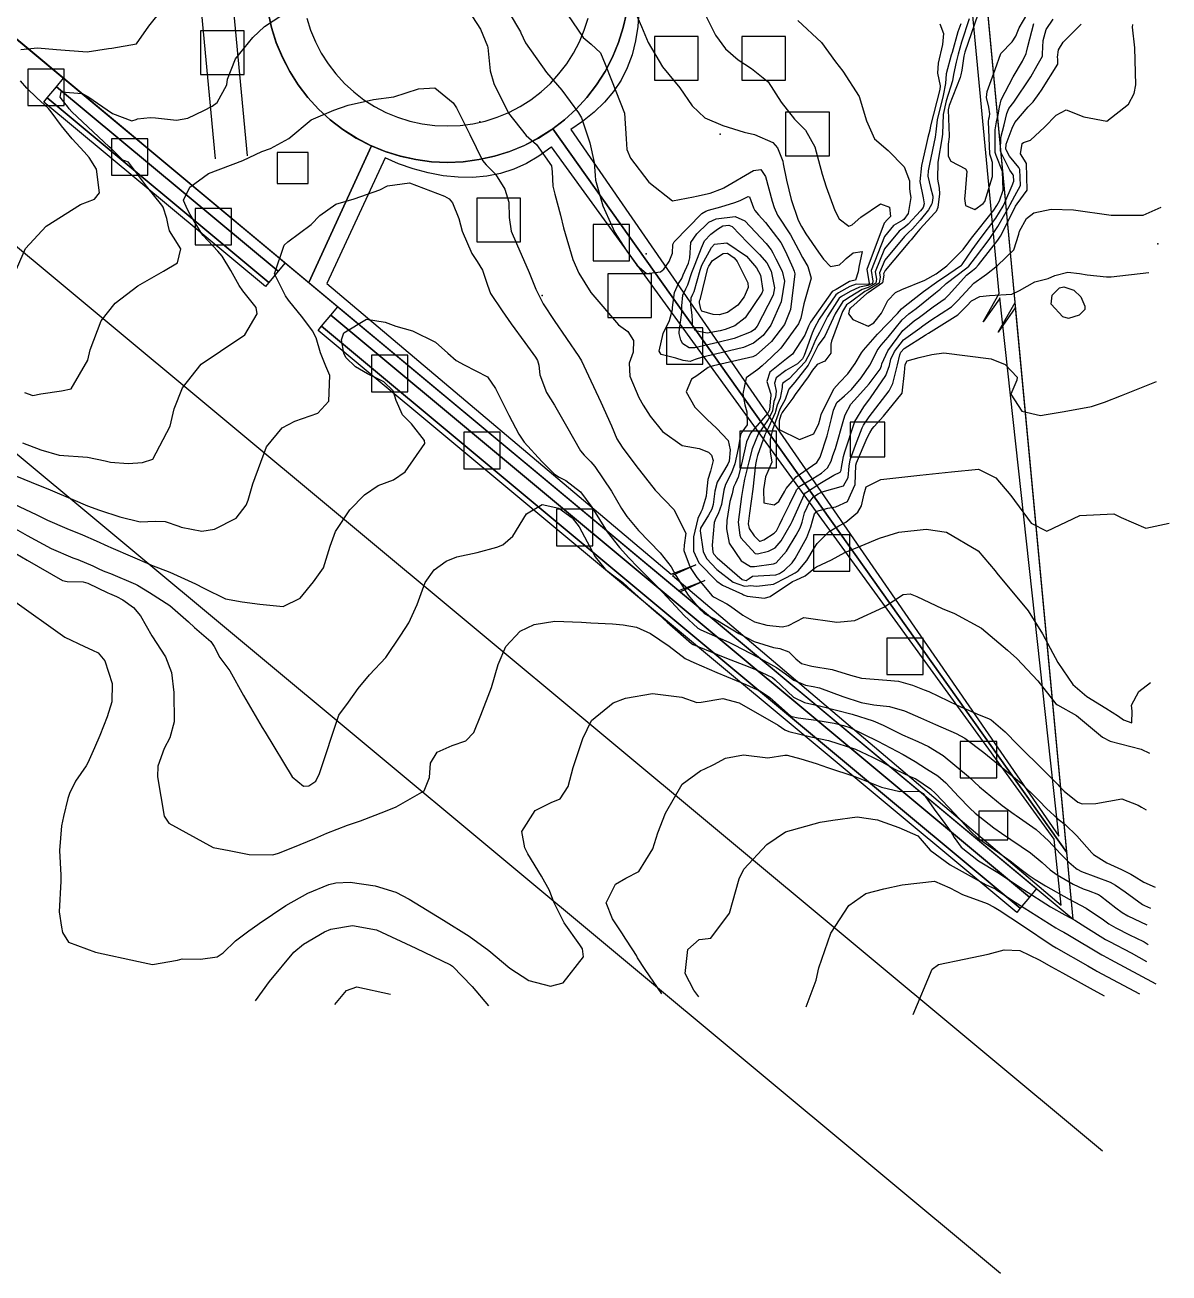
# Model space of a CAD drawing. Header units: feet. Extents: x 1318179 to 1318934, y 422471 to 423299.
# Drawn here: x 1318618.4 to 1318932.5, y 422470.9 to 422813.9 of the extents above; entities that cross this region are included whole.
import ezdxf

# ---------------------------------------------------------------- set-up
doc = ezdxf.new("R2010")
doc.units = ezdxf.units.FT
for name, color, linetype in [('C-DRNG-AREA', 150, 'CONTINUOUS'), ('C-MISC', 7, 'CONTINUOUS'), ('C-PROP', 6, 'CONTINUOUS'), ('C-PVMT', 8, 'CONTINUOUS'), ('C-SWM', 92, 'CONTINUOUS'), ('C-TOPO-MAJR', 32, 'CONTINUOUS'), ('C-TOPO-SPOT', 7, 'CONTINUOUS'), ('C-UTIL', 4, 'CONTINUOUS'), ('L-PLNT-TREE', 90, 'CONTINUOUS'), ('V-PROP-LINE', 7, 'CONTINUOUS')]:
    doc.layers.add(name, color=color, linetype=linetype)

msp = doc.modelspace()

# ---------------------------------------------------------------- linework, layer by layer
at = {"layer": 'C-DRNG-AREA'}
for points in [[(1318763.31, 422785.33), (1318904.46, 422586.48), (1318890.38, 422736.34), (1318890.26, 422736.1), (1318885.58, 422729.41), (1318890.26, 422737.58), (1318880.66, 422839.84), (1318784.15, 422830.77), (1318784.19, 422830.46), (1318784.39, 422826.1), (1318784.19, 422821.74), (1318783.63, 422817.42), (1318782.68, 422813.16), (1318781.37, 422809.01), (1318779.7, 422804.98), (1318777.69, 422801.11), (1318775.35, 422797.43), (1318772.69, 422793.97), (1318769.75, 422790.76), (1318766.53, 422787.81), (1318763.31, 422785.33)], [(1318696.33, 422743.1), (1318797.89, 422658.46), (1318805.09, 422661.22), (1318798.36, 422658.08), (1318906.18, 422568.21), (1318904.46, 422586.48), (1318763.32, 422785.34), (1318763.07, 422785.14), (1318759.39, 422782.8), (1318755.52, 422780.78), (1318751.49, 422779.12), (1318747.34, 422777.81), (1318743.08, 422776.86), (1318738.76, 422776.29), (1318734.4, 422776.1), (1318730.05, 422776.29), (1318725.72, 422776.86), (1318721.47, 422777.81), (1318717.31, 422779.12), (1318713.58, 422780.66), (1318696.33, 422743.1)]]:
    msp.add_lwpolyline(points, close=True, dxfattribs=at)
msp.add_lwpolyline([(1318604.41, 422819.71), (1318696.32, 422743.11), (1318713.54, 422780.66), (1318713.24, 422780.78), (1318709.38, 422782.8), (1318705.7, 422785.14), (1318702.24, 422787.79), (1318699.03, 422790.74), (1318696.08, 422793.95), (1318693.43, 422797.41), (1318691.08, 422801.09), (1318689.07, 422804.96), (1318687.4, 422808.99), (1318686.09, 422813.14), (1318685.15, 422817.4)], dxfattribs=at)
at = {"layer": 'C-MISC'}
for points in [[(1318221.83, 423081.62), (1318914.27, 422504.54)], [(1318193.83, 423048.02), (1318886.27, 422470.94)]]:
    msp.add_lwpolyline(points, dxfattribs=at)
for points in [[(1318627.09, 422796.9), (1318687.92, 422746.2), (1318685.36, 422743.13), (1318624.53, 422793.83), (1318627.09, 422796.9)], [(1318702.39, 422734.15), (1318894.26, 422574.24), (1318891.69, 422571.17), (1318699.83, 422731.07), (1318702.39, 422734.15)]]:
    msp.add_lwpolyline(points, close=True, dxfattribs=at)
at = {"layer": 'C-PROP'}
for points in [[(1318768.31, 422785.17), (1318902.28, 422590.99), (1318886.06, 422738.87), (1318885.96, 422738.64), (1318881.51, 422732.31), (1318885.92, 422740.06), (1318876.72, 422836.75), (1318786.51, 422826.36), (1318786.56, 422826.05), (1318786.92, 422821.79), (1318786.95, 422817.57), (1318786.66, 422813.45), (1318786.04, 422809.46), (1318785.08, 422805.66), (1318783.77, 422802.07), (1318782.08, 422798.71), (1318779.99, 422795.58), (1318777.51, 422792.64), (1318774.67, 422789.9), (1318771.51, 422787.35), (1318768.31, 422785.17)], [(1318701.32, 422742.82), (1318795.79, 422663), (1318802.61, 422665.56), (1318796.24, 422662.61), (1318902.94, 422572.02), (1318901.04, 422590.12), (1318763.01, 422780.35), (1318762.78, 422780.15), (1318759.51, 422777.8), (1318756.11, 422775.82), (1318752.6, 422774.24), (1318748.95, 422773.07), (1318745.19, 422772.33), (1318741.3, 422771.99), (1318737.3, 422772.03), (1318733.23, 422772.44), (1318729.13, 422773.2), (1318725.03, 422774.3), (1318720.99, 422775.73), (1318717.33, 422777.36), (1318701.32, 422742.82)]]:
    msp.add_lwpolyline(points, close=True, dxfattribs=at)
msp.add_lwpolyline([(1318685.14, 422817.41), (1318686.08, 422813.16), (1318687.4, 422809), (1318689.07, 422804.97), (1318691.08, 422801.1), (1318693.42, 422797.42), (1318696.08, 422793.96), (1318699.03, 422790.74), (1318702.24, 422787.79), (1318705.7, 422785.14), (1318709.38, 422782.79), (1318713.25, 422780.78), (1318717.28, 422779.11), (1318721.44, 422777.8), (1318725.7, 422776.86), (1318730.02, 422776.29), (1318734.38, 422776.1), (1318738.74, 422776.29), (1318743.06, 422776.86), (1318747.32, 422777.8), (1318751.48, 422779.11), (1318755.51, 422780.78), (1318759.38, 422782.79), (1318763.06, 422785.14), (1318766.52, 422787.79), (1318769.74, 422790.74), (1318772.68, 422793.96), (1318775.34, 422797.42), (1318777.68, 422801.1), (1318779.7, 422804.97), (1318781.37, 422809), (1318782.68, 422813.16), (1318783.62, 422817.41)], dxfattribs=at)
at = {"layer": 'C-PVMT'}
msp.add_lwpolyline([(1318695.75, 422815.74), (1318696.79, 422812.42), (1318698.13, 422809.19), (1318699.74, 422806.1), (1318701.62, 422803.15), (1318703.74, 422800.39), (1318706.1, 422797.81), (1318708.67, 422795.46), (1318711.44, 422793.33), (1318714.38, 422791.46), (1318717.48, 422789.84), (1318720.7, 422788.51), (1318724.03, 422787.46), (1318727.44, 422786.7), (1318730.9, 422786.25), (1318734.38, 422786.1), (1318737.87, 422786.25), (1318741.33, 422786.7), (1318744.73, 422787.46), (1318748.06, 422788.51), (1318751.29, 422789.84), (1318754.38, 422791.46), (1318757.32, 422793.33), (1318760.09, 422795.46), (1318762.67, 422797.81), (1318765.02, 422800.39), (1318767.15, 422803.15), (1318769.02, 422806.1), (1318770.63, 422809.19), (1318771.97, 422812.42), (1318773.02, 422815.74)], dxfattribs=at)
for points in [[(1318629.01, 422799.2), (1318689.84, 422748.51), (1318687.92, 422746.2), (1318627.09, 422796.9), (1318629.01, 422799.2)], [(1318624.53, 422793.83), (1318685.36, 422743.13), (1318684.4, 422741.98), (1318623.57, 422792.68), (1318624.53, 422793.83)], [(1318704.31, 422736.45), (1318896.18, 422576.55), (1318894.26, 422574.24), (1318702.39, 422734.15), (1318704.31, 422736.45)], [(1318699.83, 422731.07), (1318891.69, 422571.17), (1318890.73, 422570.02), (1318698.87, 422729.92), (1318699.83, 422731.07)]]:
    msp.add_lwpolyline(points, close=True, dxfattribs=at)
at = {"layer": 'C-SWM'}
for points in [[(1318687.65, 422770.3), (1318696.19, 422770.3), (1318696.19, 422778.85), (1318687.65, 422778.85), (1318687.65, 422770.3)], [(1318844.98, 422695.23), (1318854.46, 422695.23), (1318854.46, 422704.72), (1318844.98, 422704.72), (1318844.98, 422695.23)], [(1318880.35, 422589.94), (1318888.29, 422589.94), (1318888.29, 422597.88), (1318880.35, 422597.88), (1318880.35, 422589.94)]]:
    msp.add_lwpolyline(points, close=True, dxfattribs=at)
at = {"layer": 'C-TOPO-MAJR'}
for points in [[(1318617.29, 422807.1), (1318621.88, 422807.54), (1318627.02, 422807.08), (1318635.51, 422806.5), (1318641.36, 422807.39), (1318642.26, 422807.49), (1318649.05, 422808.67), (1318652.45, 422813.55), (1318656.15, 422818.22)], [(1318740.11, 422817.89), (1318743.44, 422812.68), (1318745.42, 422808.06), (1318745.49, 422807.67), (1318746.13, 422801.24), (1318747.1, 422797.78), (1318751.13, 422789.62), (1318756, 422783.51), (1318758.83, 422780.97), (1318762.93, 422775.15), (1318763.16, 422773.51), (1318763.35, 422769.54), (1318763.9, 422767.36), (1318765.46, 422761.58), (1318766.23, 422758.12), (1318768.82, 422749.44), (1318770.48, 422745.69), (1318773.8, 422740.36), (1318781.33, 422731.44), (1318783.92, 422729.65), (1318785.49, 422727.12), (1318785.4, 422723.93), (1318784.32, 422720.94), (1318784.44, 422717.39), (1318786.98, 422711.51), (1318788.14, 422709.4), (1318790.03, 422706.36), (1318793.48, 422702.19), (1318798.86, 422698.33), (1318803.5, 422697.49), (1318806.04, 422696.52), (1318806.9, 422695.61), (1318807.38, 422694.19), (1318806.64, 422691.29), (1318805.86, 422689), (1318805.51, 422685.5), (1318805.4, 422684.36), (1318804.31, 422680.69), (1318803.98, 422680), (1318803.16, 422678.27), (1318801.92, 422673.2), (1318802, 422669.32), (1318803.46, 422666.11), (1318808.33, 422661.06), (1318809.95, 422659.96), (1318815.4, 422657.42), (1318815.67, 422657.3), (1318816.67, 422656.93), (1318821.46, 422656.34), (1318823.04, 422656.84), (1318829.19, 422660.92), (1318830.02, 422661.33), (1318832.61, 422662.5), (1318835.18, 422664.59), (1318835.75, 422665.01), (1318839.88, 422666.94), (1318843.47, 422668.88), (1318848, 422670.74), (1318853.02, 422672.83), (1318858.36, 422674.5), (1318865.81, 422675.28), (1318871.43, 422674.51), (1318880.17, 422669.39), (1318884.78, 422663.87), (1318885.28, 422663.21), (1318893.84, 422652.86), (1318897.77, 422646.59), (1318901.97, 422638.69), (1318906.09, 422632.66), (1318909.98, 422629.32), (1318915.21, 422626.18), (1318918.62, 422623.91), (1318920.02, 422622.93), (1318922.32, 422622.07), (1318922.41, 422625.36), (1318922.22, 422626.93), (1318924.21, 422630.71), (1318927.48, 422633.18)], [(1318784.33, 422821.26), (1318787.71, 422813.4), (1318789.55, 422809), (1318793.45, 422802.36), (1318798.17, 422796.57), (1318801.57, 422791.61), (1318805.11, 422788.37), (1318810.02, 422786.23), (1318815.84, 422784.44), (1318818.71, 422783.76), (1318823.73, 422781.57), (1318825.07, 422780.14), (1318826.45, 422776.46), (1318826.6, 422775.68), (1318827.48, 422771.25), (1318828.81, 422765.94), (1318830.73, 422760.22), (1318831.62, 422758.48), (1318832.85, 422756.44), (1318836.31, 422751.46), (1318837.65, 422749.53), (1318839.61, 422747.52), (1318842.05, 422747.96), (1318843.25, 422749.06), (1318843.92, 422749.68), (1318845.76, 422751.23), (1318848.26, 422751.6), (1318847.34, 422747.32), (1318847.19, 422746.06), (1318846.43, 422743.71), (1318845.54, 422743.57), (1318844.84, 422743.38), (1318841.12, 422741.15), (1318840.02, 422740.65), (1318834.12, 422732.21), (1318833.7, 422731.46), (1318833.54, 422731.08), (1318832.56, 422728.64), (1318829.1, 422723.4), (1318827.46, 422722.12), (1318822.88, 422718.43), (1318822.1, 422715.9), (1318823.2, 422712.38), (1318823.19, 422711.88), (1318823.09, 422711.45), (1318822.79, 422708.01), (1318822.77, 422707.91), (1318822.36, 422707.2), (1318817.63, 422701.69), (1318816.48, 422699.29), (1318815.18, 422693.16), (1318814.19, 422689.59), (1318813.54, 422687.98), (1318812.99, 422686.88), (1318812.87, 422686.39), (1318812.58, 422685.01), (1318811.97, 422682.88), (1318811.07, 422677.67), (1318811.02, 422675.45), (1318811.79, 422671.5), (1318815.08, 422666.62), (1318817.65, 422665.02), (1318818.74, 422665.06), (1318823.95, 422665.79), (1318824.66, 422666.08), (1318827.46, 422669.28), (1318830.18, 422673.68), (1318831.25, 422675.71), (1318831.62, 422676.68), (1318831.76, 422677.24), (1318832.48, 422679.83), (1318833.88, 422682.97), (1318834.93, 422684.17), (1318836.17, 422685.01), (1318837.3, 422685.54), (1318843.16, 422687.23), (1318844.46, 422689.54), (1318844.67, 422692.6), (1318844.96, 422694.37), (1318846.48, 422698.44), (1318848.31, 422703.19), (1318848.64, 422703.87), (1318850.18, 422706.17), (1318855.66, 422713.33), (1318856.68, 422715.31), (1318857.96, 422720.45), (1318858.61, 422723.22), (1318858.92, 422723.96), (1318859.81, 422724.98), (1318865.6, 422728.6), (1318865.86, 422728.78), (1318866.5, 422729.21), (1318874.54, 422734.2), (1318876.97, 422736.69), (1318878.29, 422738.09), (1318880.58, 422739.26), (1318883.21, 422739.53), (1318889.39, 422739.86), (1318891.47, 422740.9), (1318895.71, 422743.32), (1318899.32, 422744.2), (1318901.21, 422745), (1318904.79, 422745.91), (1318907.94, 422745.57), (1318910.06, 422745.22), (1318915.34, 422744.67), (1318916.64, 422744.64), (1318926.99, 422745.88)], [(1318803.02, 422821), (1318807.96, 422811.04), (1318810.75, 422807.32), (1318814.26, 422804.29), (1318817.87, 422801.91), (1318822.43, 422798.26), (1318826.03, 422792.63), (1318829.71, 422787.96), (1318832.75, 422784.94), (1318835.28, 422780.41), (1318837.29, 422772.89), (1318838.35, 422769.4), (1318840.75, 422762.87), (1318841.96, 422760.55), (1318844.6, 422758.55), (1318845.49, 422758.92), (1318847.9, 422761.04), (1318853.35, 422764.72), (1318855.77, 422763.8), (1318856.03, 422761.24), (1318855.19, 422760.43), (1318854.3, 422759.38), (1318849.57, 422746.7), (1318850.23, 422742.88), (1318850.19, 422742.7), (1318849.86, 422742.56), (1318846.66, 422742.6), (1318844.9, 422742), (1318841.79, 422740.27), (1318841.01, 422739.73), (1318836.5, 422733), (1318835.14, 422730.42), (1318834.55, 422729.14), (1318832.37, 422723.07), (1318831.88, 422722.11), (1318830.51, 422720.79), (1318827.31, 422718.92), (1318824.65, 422716.87), (1318824.2, 422715.4), (1318824.62, 422713.22), (1318824.46, 422711.58), (1318824.06, 422710.36), (1318823.63, 422707.85), (1318823.57, 422707.59), (1318822.43, 422705.42), (1318819.73, 422701.46), (1318818.05, 422697.41), (1318817.16, 422693.79), (1318815.98, 422689.03), (1318815.5, 422686.47), (1318815.17, 422684.29), (1318814.24, 422677.21), (1318814.65, 422673.64), (1318814.99, 422672.91), (1318818.88, 422668.61), (1318819.5, 422668.52), (1318822.54, 422669.25), (1318824.4, 422670.19), (1318826.06, 422672.12), (1318828.74, 422676.85), (1318829.03, 422677.45), (1318831.06, 422681.89), (1318832.42, 422684.93), (1318832.76, 422685.34), (1318836.62, 422687.87), (1318840.54, 422690.16), (1318842.23, 422690.97), (1318842.55, 422691.52), (1318842.64, 422692.26), (1318843.11, 422695.26), (1318843.49, 422696.6), (1318846.18, 422704.63), (1318846.28, 422704.86), (1318848.71, 422708.95), (1318850.53, 422711.45), (1318854.76, 422717.51), (1318855.76, 422720.32), (1318856.19, 422721.99), (1318857.13, 422724.12), (1318859.65, 422727.3), (1318864.07, 422730.56), (1318864.94, 422731.18), (1318867.11, 422732.72), (1318872.8, 422736.45), (1318874.57, 422738.16), (1318878.9, 422742.89), (1318881.79, 422744.94), (1318882.44, 422745.37), (1318885.45, 422747.76), (1318889.9, 422752.03), (1318891.3, 422756.38), (1318891.47, 422757.2), (1318893.36, 422760.7), (1318895.44, 422762.22), (1318900.21, 422763.27), (1318906.34, 422763.04), (1318916.69, 422761.59), (1318925.46, 422761.64), (1318930.41, 422763.84)], [(1318879.99, 422816.77), (1318876.47, 422806.41), (1318876.22, 422805.31), (1318875.61, 422801.45), (1318875.4, 422800.12), (1318875.21, 422799.44), (1318872.14, 422791.73), (1318871.89, 422790.54), (1318872.17, 422783.43), (1318872.15, 422783.15), (1318871.85, 422781.09), (1318871.93, 422777.77), (1318872.6, 422776.45), (1318876.68, 422774.31), (1318877, 422773.69), (1318876.45, 422766.86), (1318876.37, 422766.22), (1318876.68, 422764.29), (1318879.2, 422763.16), (1318881.54, 422764.76), (1318881.94, 422765.35), (1318884.07, 422772.21), (1318884.09, 422776.07), (1318883.66, 422777.23), (1318883.32, 422778.37), (1318882.95, 422787.32), (1318883.05, 422788.1), (1318883.22, 422788.71), (1318883.29, 422789.41), (1318883.01, 422791.29), (1318882.45, 422793.95), (1318882.58, 422795.61), (1318884.75, 422801.61), (1318886.32, 422805.97), (1318889.49, 422809.22), (1318890.45, 422810.8), (1318891.42, 422813.1), (1318894.94, 422819.15)], [(1318618.27, 422712.88), (1318620.55, 422712.07), (1318622.72, 422712.55), (1318628.39, 422713.32), (1318631.05, 422713.87), (1318635.62, 422721.79), (1318636.27, 422724.6), (1318639.34, 422732.57), (1318643.12, 422737.44), (1318649.38, 422742.19), (1318656.43, 422746.18), (1318660.28, 422748.49), (1318661.19, 422752.39), (1318659.14, 422755.54), (1318658.09, 422757.25), (1318657.68, 422758.83), (1318657.32, 422760.66), (1318656.34, 422763.77), (1318655.99, 422764.37), (1318651.73, 422769.53), (1318650.96, 422770.67), (1318646.81, 422776.14), (1318645.81, 422776.56), (1318645.24, 422776.73), (1318642.04, 422779.9), (1318641.55, 422780.41), (1318631.27, 422789.98), (1318630.56, 422790.8), (1318629.88, 422791.73), (1318629.7, 422791.94), (1318628.03, 422794.01), (1318628.29, 422795.48), (1318634.09, 422794.98), (1318635.63, 422794.17), (1318642.39, 422789.57), (1318647.75, 422787.51), (1318648.9, 422787.92), (1318649.3, 422788.1), (1318652.74, 422788.44), (1318654.25, 422788.33), (1318659.99, 422787.72), (1318663.12, 422788.26), (1318667.53, 422790.31), (1318669.75, 422791.56), (1318671.17, 422792.54), (1318673.81, 422797.38), (1318674.04, 422799), (1318676.16, 422804.57), (1318680.95, 422810.43), (1318684.18, 422813.41), (1318688.93, 422816.57)], [(1318751.33, 422817.19), (1318754.46, 422811.97), (1318754.59, 422811.71), (1318755.81, 422808.95), (1318761.58, 422800.8), (1318765.79, 422795.93), (1318770.43, 422789.73), (1318771.18, 422788.34), (1318773.54, 422781.45), (1318774.73, 422776.05), (1318775, 422772.49), (1318775.06, 422771.25), (1318777.03, 422764.19), (1318780.39, 422756.85), (1318783.68, 422751.68), (1318786.4, 422747.84), (1318789.05, 422745.6), (1318792.93, 422746.01), (1318793.82, 422746.8), (1318794.25, 422747.43), (1318795.32, 422748.87), (1318796.2, 422751.19), (1318796.29, 422753.52), (1318796.64, 422754.28), (1318804.27, 422762.01), (1318805.32, 422762.68), (1318806.1, 422762.93), (1318809.48, 422763.86), (1318813.32, 422765.11), (1318814.76, 422765.64), (1318816.94, 422766.68), (1318817.37, 422766.6), (1318818.41, 422763.62), (1318818.77, 422762.84), (1318819.8, 422761.68), (1318821.71, 422759.61), (1318825.93, 422754.08), (1318827.25, 422751.63), (1318829.24, 422747.08), (1318829.63, 422746.23), (1318829.77, 422745.49), (1318828.57, 422735.68), (1318826.97, 422731.54), (1318823.41, 422726.85), (1318819.21, 422723.09), (1318818.26, 422722.65), (1318807.44, 422720.16), (1318806.43, 422719.94), (1318805.96, 422719.71), (1318802.9, 422717.47), (1318801.39, 422716.56), (1318799.95, 422713.06), (1318802.33, 422708.82), (1318805.7, 422705.41), (1318808.31, 422703.1), (1318811.45, 422699.66), (1318812.07, 422697.11), (1318811.71, 422694), (1318811.39, 422693.2), (1318808.44, 422688.23), (1318807.85, 422685.78), (1318807.39, 422682.09), (1318806.97, 422680.83), (1318806.05, 422679.17), (1318803.91, 422675.57), (1318803.75, 422674.87), (1318804.66, 422669.17), (1318805.52, 422667.26), (1318808.41, 422664.22), (1318812.82, 422660.77), (1318815.98, 422659.63), (1318816.99, 422659.77), (1318817.49, 422659.87), (1318819.33, 422659.62), (1318823.92, 422660.22), (1318827.46, 422662.01), (1318829.85, 422663.35), (1318830.72, 422663.9), (1318833.07, 422666.68), (1318835.11, 422670.08), (1318835.89, 422671.36), (1318839.21, 422674.69), (1318841.87, 422676.21), (1318843.79, 422677.27), (1318847.04, 422680.01), (1318848.09, 422681.73), (1318848.84, 422685.01), (1318849.41, 422686.99), (1318853.42, 422689), (1318864.09, 422690.14), (1318872.76, 422691.11), (1318880.24, 422691.82), (1318885, 422689.46), (1318889.11, 422684.56), (1318894.66, 422677), (1318899, 422674.77), (1318908.08, 422679.06), (1318917.39, 422679.57), (1318919.41, 422678.53), (1318926.12, 422675.61), (1318932.53, 422676.97)], [(1318767.35, 422816.72), (1318771.7, 422810.39), (1318773.88, 422808.56), (1318776.39, 422806.2), (1318777.69, 422803.13), (1318779.49, 422798.65), (1318783.06, 422789.58), (1318783.5, 422782.56), (1318783.66, 422779.65), (1318784.68, 422777.29), (1318789.67, 422770.62), (1318796.21, 422765.55), (1318801.94, 422766.66), (1318802.81, 422766.86), (1318806.52, 422767.61), (1318809.9, 422768.9), (1318810.33, 422769.12), (1318818.41, 422773.84), (1318820.41, 422774.18), (1318821.72, 422772.22), (1318823.6, 422765.45), (1318824.07, 422763.66), (1318825.04, 422761.64), (1318828.64, 422756.17), (1318830.79, 422752.04), (1318831.86, 422749.92), (1318833.36, 422747.46), (1318834.29, 422744.29), (1318832.27, 422737.19), (1318831.39, 422733.33), (1318830.8, 422731.75), (1318825.98, 422725.05), (1318823.41, 422722.59), (1318820.83, 422720.24), (1318819.63, 422719.2), (1318816.43, 422716.9), (1318815.54, 422712.55), (1318816.02, 422709.45), (1318816.59, 422707.57), (1318816.71, 422703.95), (1318815.25, 422701.95), (1318814.87, 422701.21), (1318814.21, 422697.45), (1318813.35, 422693.26), (1318812.39, 422690.76), (1318810.71, 422687.55), (1318810.33, 422686.08), (1318809.63, 422682.1), (1318808.74, 422679.5), (1318808.13, 422678.34), (1318807.6, 422677.13), (1318807.07, 422670.96), (1318807.31, 422669.02), (1318807.58, 422668.41), (1318808.5, 422667.44), (1318815.36, 422661.48), (1318816.41, 422661.25), (1318817.27, 422661.75), (1318818.15, 422662.38), (1318821.26, 422662.63), (1318824.57, 422662.73), (1318825.61, 422663.17), (1318826.95, 422664.09), (1318829.03, 422666.08), (1318829.87, 422667.27), (1318833.09, 422673.02), (1318834.21, 422675.94), (1318834.61, 422677.65), (1318835.2, 422679.58), (1318835.82, 422680.28), (1318838.83, 422681.09), (1318841.03, 422681.42), (1318844.24, 422682.9), (1318846.38, 422687.55), (1318846.57, 422692.91), (1318846.68, 422693.56), (1318849.68, 422700.4), (1318850.37, 422701.8), (1318851.05, 422702.85), (1318851.57, 422703.54), (1318854.1, 422706.4), (1318859.27, 422712.73), (1318859.87, 422718.38), (1318860.07, 422720.58), (1318860.67, 422721.57), (1318863.95, 422722.5), (1318867.36, 422723.28), (1318870.71, 422723.76), (1318883.66, 422722.16), (1318887.52, 422720.61), (1318890.84, 422717.11), (1318890.7, 422716.3), (1318889.14, 422712.43), (1318892.12, 422707.74), (1318897.25, 422706.52), (1318898.84, 422706.81), (1318903.73, 422707.66), (1318911.27, 422708.99), (1318914.86, 422710.24), (1318919.5, 422712.07), (1318929.08, 422715.91)], [(1318830.61, 422815.1), (1318837.07, 422809.01), (1318840.99, 422803.75), (1318843, 422801.12), (1318847.41, 422794.22), (1318849.5, 422787.49), (1318851.67, 422782.6), (1318855.43, 422779.39), (1318859.84, 422774.89), (1318861.28, 422771.07), (1318861.26, 422768.82), (1318861.41, 422767.49), (1318861.66, 422766.43), (1318860.93, 422762.07), (1318859.73, 422760.38), (1318859.47, 422760.19), (1318856.89, 422758.73), (1318854.37, 422755.77), (1318850.71, 422746.39), (1318851.23, 422743.44), (1318851.1, 422742.79), (1318849.87, 422742.26), (1318847.54, 422741.85), (1318844.96, 422740.59), (1318842.6, 422739.22), (1318842, 422738.81), (1318838.75, 422733.75), (1318836.58, 422729.38), (1318835.47, 422727.37), (1318834.06, 422724.09), (1318832.61, 422721.31), (1318828.19, 422716.64), (1318827.17, 422715.88), (1318826.42, 422715.31), (1318826.29, 422714.9), (1318826.32, 422714.23), (1318825.72, 422711.27), (1318824.94, 422709.38), (1318824.49, 422707.69), (1318824.38, 422707.27), (1318822.51, 422703.24), (1318821.52, 422701.26), (1318819.56, 422695.6), (1318819.26, 422694.47), (1318819, 422693.1), (1318818.25, 422686.34), (1318817.31, 422679.68), (1318816.97, 422676.82), (1318817.27, 422675.5), (1318818.62, 422673.51), (1318820.04, 422672.01), (1318820.26, 422671.98), (1318821.28, 422672.36), (1318824.15, 422674.23), (1318824.71, 422674.87), (1318825.59, 422676.48), (1318826.42, 422678.26), (1318828.38, 422682.3), (1318830.11, 422685.89), (1318830.24, 422686.13), (1318831.19, 422687.13), (1318834.69, 422689.27), (1318837.07, 422690.72), (1318838.73, 422692.14), (1318839.74, 422693.97), (1318840.25, 422695.53), (1318840.92, 422697.51), (1318843.23, 422705.51), (1318843.58, 422706.78), (1318845.18, 422709.63), (1318846.97, 422711.64), (1318850.19, 422715.29), (1318853.23, 422719.28), (1318853.57, 422720.19), (1318853.72, 422720.74), (1318855.34, 422724.29), (1318859.46, 422729.91), (1318862.56, 422732.52), (1318864.02, 422733.57), (1318867.75, 422736.39), (1318871.07, 422738.7), (1318872.1, 422739.69), (1318876.91, 422745.12), (1318878.57, 422746.43), (1318879.47, 422747.14), (1318880.25, 422747.97), (1318885.54, 422754.75), (1318886.23, 422755.85), (1318890.27, 422763.83), (1318890.36, 422764.03), (1318890.85, 422764.75), (1318893.54, 422768.51), (1318893.37, 422775.76), (1318892.87, 422776.71), (1318891.74, 422778.41), (1318892.24, 422781.31), (1318892.54, 422781.52), (1318894.46, 422782.16), (1318898.37, 422785.73), (1318901.56, 422789.07), (1318904.27, 422790.51), (1318909.16, 422788.63), (1318915.45, 422787.4), (1318921.41, 422792.1), (1318922.95, 422795.07), (1318923.4, 422797.4), (1318923.1, 422807.58), (1318922.53, 422813.22), (1318922.57, 422814)], [(1318875.34, 422814.21), (1318874.53, 422811.96), (1318872.96, 422806.33), (1318872.72, 422805.6), (1318871.33, 422800.45), (1318871.16, 422797.76), (1318870.54, 422794.5), (1318868.9, 422787.82), (1318868.5, 422784.49), (1318868.31, 422783.04), (1318866.77, 422775.6), (1318866.39, 422773.78), (1318866.31, 422772.35), (1318867.03, 422769.17), (1318867.65, 422766.84), (1318867.7, 422766.32), (1318867.53, 422765.08), (1318867.41, 422764.69), (1318866.48, 422763.02), (1318864.18, 422760.25), (1318862.05, 422757.86), (1318860.9, 422756.71), (1318859.87, 422755.75), (1318854.49, 422749.26), (1318852.99, 422745.76), (1318853.23, 422744.56), (1318852.93, 422742.95), (1318849.92, 422741.06), (1318848.98, 422740.61), (1318845.09, 422737.67), (1318844.21, 422737.13), (1318843.99, 422736.97), (1318842.89, 422735.12), (1318839.86, 422727), (1318839.66, 422726.15), (1318839.63, 422723.66), (1318838.02, 422721.46), (1318835.89, 422720.55), (1318834.67, 422719.03), (1318833.43, 422717.15), (1318829.89, 422712.31), (1318829.2, 422711.28), (1318828.7, 422710.57), (1318826.45, 422707.68), (1318826.28, 422707.36), (1318825.97, 422706.63), (1318825.45, 422705.08), (1318825.5, 422702.69), (1318831.1, 422699.94), (1318835.02, 422701.49), (1318836.38, 422704.39), (1318836.8, 422706.01), (1318837.04, 422706.8), (1318840.53, 422713.86), (1318842.01, 422715.66), (1318844.33, 422717.96), (1318846.36, 422720.85), (1318848.1, 422723.79), (1318848.6, 422724.5), (1318852.48, 422728.86), (1318857.95, 422734.62), (1318859.04, 422735.84), (1318859.58, 422736.34), (1318862.18, 422738.36), (1318865.13, 422740.66), (1318868.66, 422743.17), (1318872.09, 422745.45), (1318875.53, 422747.83), (1318875.7, 422748), (1318878.47, 422752.09), (1318880.71, 422755.08), (1318884.96, 422760.8), (1318886.98, 422764.09), (1318887.43, 422765.04), (1318889.43, 422769.72), (1318889.89, 422770.92), (1318889.85, 422772.45), (1318889.75, 422772.65), (1318888.86, 422773.95), (1318886.41, 422778.75), (1318886.26, 422779.27), (1318886.39, 422782.97), (1318887.23, 422786.42), (1318888.03, 422789.53), (1318888.59, 422790.86), (1318889.95, 422792.63), (1318894.55, 422799.56), (1318896.31, 422802.68), (1318897.75, 422805.29), (1318897.78, 422805.77), (1318897.76, 422805.96), (1318898.02, 422809.58), (1318898.84, 422812.63), (1318900.69, 422815.49)], [(1318877.7, 422815.5), (1318875.51, 422809.15), (1318874.64, 422805.8), (1318874.09, 422803.62), (1318873.37, 422800.28), (1318873.04, 422798.54), (1318871.38, 422793.05), (1318870.51, 422789.28), (1318870.31, 422783.97), (1318870.23, 422783.09), (1318869.08, 422776.17), (1318869, 422771.48), (1318869.41, 422768.98), (1318869.54, 422767.42), (1318869.04, 422763.7), (1318868.6, 422762.63), (1318868.27, 422762.2), (1318864.07, 422757.71), (1318863.16, 422756.65), (1318861.69, 422754.8), (1318861.28, 422754.34), (1318854.55, 422746.36), (1318854.14, 422745.44), (1318854.21, 422745.12), (1318853.85, 422743.04), (1318849.94, 422740.27), (1318849.6, 422740.07), (1318845.16, 422736.17), (1318845.02, 422736.08), (1318844.98, 422736.06), (1318844.81, 422735.76), (1318844.52, 422734.49), (1318845.71, 422732.92), (1318849.94, 422731.06), (1318851.46, 422732), (1318853.57, 422734.71), (1318855.36, 422738.19), (1318857.4, 422740.35), (1318859.18, 422741.21), (1318865.51, 422743.72), (1318868.62, 422745.52), (1318871.52, 422747.63), (1318875.99, 422752.13), (1318877.54, 422754.26), (1318878.27, 422755.25), (1318884.4, 422762.99), (1318885.28, 422764.23), (1318886, 422765.54), (1318887.01, 422768.49), (1318886.77, 422773.56), (1318885.03, 422777.99), (1318884.79, 422778.82), (1318884.75, 422785.05), (1318885.14, 422787.26), (1318885.66, 422789.13), (1318886.02, 422791.31), (1318886.41, 422793.24), (1318889.74, 422799.6), (1318892.33, 422803.88), (1318893.27, 422806.04), (1318893.38, 422806.39), (1318893.81, 422807.97), (1318895.41, 422814.3)], [(1318869.63, 422814.18), (1318870.64, 422811.54), (1318870.37, 422808.49), (1318869.16, 422803.36), (1318868.99, 422800.64), (1318869.69, 422797.15), (1318869.63, 422796.08), (1318867.07, 422786.16), (1318866.81, 422784.98), (1318866.34, 422782.98), (1318865.73, 422780.44), (1318864.57, 422775.2), (1318864.13, 422770.83), (1318864.98, 422766.34), (1318865.3, 422764.69), (1318864.99, 422763.7), (1318864.29, 422762.8), (1318860.9, 422759.11), (1318860.17, 422758.49), (1318858.42, 422757.2), (1318854.43, 422752.39), (1318851.85, 422746.07), (1318852.24, 422744.01), (1318852.02, 422742.87), (1318849.89, 422741.73), (1318848.29, 422741.2), (1318845.02, 422739.15), (1318843.41, 422738.17), (1318842.99, 422737.89), (1318840.87, 422734.45), (1318838.01, 422728.34), (1318836.23, 422725.91), (1318835.79, 422725.13), (1318833.45, 422720.37), (1318829.81, 422715.74), (1318828.16, 422713.79), (1318827.96, 422713.3), (1318827.09, 422710.95), (1318825.73, 422708.5), (1318825.36, 422707.53), (1318825.18, 422706.95), (1318823.63, 422702.58), (1318823.04, 422700.06), (1318823.01, 422696.61), (1318823.47, 422693.72), (1318822.4, 422691.2), (1318821.72, 422689.7), (1318821.15, 422686.2), (1318821.28, 422682.59), (1318824.07, 422681.97), (1318825.41, 422682.92), (1318827.05, 422685.8), (1318827.39, 422686.52), (1318830.17, 422689.73), (1318833.49, 422691.97), (1318835.85, 422693.67), (1318836.73, 422695.11), (1318838.65, 422700.95), (1318839.89, 422705.77), (1318840.36, 422708.03), (1318841.36, 422710.11), (1318843.46, 422711.99), (1318845.34, 422713.66), (1318848.04, 422716.88), (1318850.42, 422720.37), (1318850.96, 422721.4), (1318852.43, 422724.44), (1318853.47, 422725.84), (1318855.38, 422728.09), (1318859.26, 422732.81), (1318861.05, 422734.45), (1318863.1, 422735.97), (1318868.43, 422740.26), (1318869.33, 422740.95), (1318869.61, 422741.21), (1318871.35, 422742.86), (1318877.06, 422747.13), (1318877.54, 422747.58), (1318879.37, 422750.01), (1318883.13, 422754.91), (1318885.57, 422758.44), (1318888.63, 422763.96), (1318888.9, 422764.53), (1318890.22, 422766.95), (1318891.71, 422769.72), (1318891.61, 422774.1), (1318891.31, 422774.68), (1318888.77, 422777.81), (1318887.79, 422779.51), (1318887.73, 422779.72), (1318887.85, 422781.12), (1318889.46, 422785.53), (1318890.19, 422787.03), (1318893.9, 422791.32), (1318895.24, 422792.69), (1318896.91, 422794.98), (1318897.51, 422795.93), (1318901.96, 422803.04), (1318902.04, 422804.48), (1318901.95, 422805.04), (1318902.18, 422807), (1318903.48, 422809.14), (1318908.37, 422814.1)], [(1318615.4, 422745.32), (1318618.54, 422752.47), (1318624.22, 422758.56), (1318633.62, 422764.49), (1318637.5, 422766.02), (1318638.85, 422767.7), (1318638, 422774.23), (1318635.98, 422777.46), (1318634.62, 422778.99), (1318631.36, 422782.53), (1318628.44, 422786.18), (1318625.62, 422790), (1318624.87, 422790.86), (1318621.69, 422793.85), (1318618.92, 422796.48), (1318617.21, 422798.46)], [(1318617.68, 422699.04), (1318622.79, 422697.14), (1318627.77, 422695.65), (1318635.6, 422695.07), (1318640.43, 422694.09), (1318641.85, 422693.7), (1318646.71, 422693.37), (1318650.65, 422693.6), (1318653.52, 422694.56), (1318658.23, 422703.6), (1318659.37, 422708.35), (1318661.69, 422714.11), (1318666.8, 422720.63), (1318672.09, 422724.23), (1318678.76, 422728.76), (1318682.14, 422734.46), (1318681.84, 422736.19), (1318678.22, 422740.85), (1318677.18, 422742.25), (1318674.93, 422746.39), (1318672.58, 422750.3), (1318671.38, 422751.68), (1318667.34, 422755.99), (1318666.98, 422756.5), (1318663.8, 422761.75), (1318662.9, 422763.37), (1318662, 422765.47), (1318661.96, 422765.74), (1318663.67, 422769.32), (1318668.81, 422773.03), (1318678.21, 422776.63), (1318683.41, 422779.09), (1318685.8, 422779.92), (1318690.88, 422782.7), (1318696.97, 422787.83), (1318703.17, 422790.48), (1318707.13, 422791.83), (1318714.13, 422793.4), (1318719.67, 422794.08), (1318726.41, 422796.31), (1318730.98, 422796.61), (1318735.98, 422792.5), (1318736.9, 422791.09), (1318740.52, 422783.75), (1318744.02, 422776.66), (1318745.05, 422775.39), (1318747.63, 422772.87), (1318750.2, 422768.78), (1318751.21, 422765.18), (1318751.39, 422760.99), (1318751.87, 422757.22), (1318753.32, 422753.81), (1318756.83, 422745.81), (1318758.64, 422741.25), (1318760.68, 422737.28), (1318763.7, 422732.63), (1318770.49, 422722.75), (1318771.2, 422721.55), (1318773.12, 422717.47), (1318776.49, 422710.21), (1318779.42, 422703.69), (1318780.93, 422700.15), (1318782.35, 422697.81), (1318786.16, 422692.84), (1318791.43, 422686.01), (1318796.53, 422680.7), (1318799.86, 422674.23), (1318799.4, 422670.91), (1318799.34, 422669.47), (1318801.08, 422664.77), (1318802.91, 422662.07), (1318807.1, 422657.04), (1318807.61, 422656.61), (1318811.1, 422654.81), (1318812.12, 422654.13), (1318815.51, 422651.65), (1318818.74, 422649.9), (1318822.14, 422648.95), (1318826.33, 422648.47), (1318828.06, 422648.88), (1318832.27, 422651.06), (1318841.29, 422649.8), (1318846.27, 422650.23), (1318854.19, 422653.9), (1318859.5, 422657.33), (1318861.42, 422657.51), (1318863.25, 422656.84), (1318870.28, 422653.48), (1318873.59, 422652.18), (1318881.07, 422648.13), (1318888.16, 422642.05), (1318890.7, 422639.75), (1318896.5, 422633.67), (1318901.49, 422627.37), (1318901.94, 422627.04), (1318907.1, 422624.16), (1318914.28, 422618.21), (1318916.33, 422617.09), (1318924.89, 422614.9), (1318927.18, 422613.76)], [(1318614.02, 422690.69), (1318620.13, 422688.21), (1318625.3, 422686.12), (1318631.58, 422683.44), (1318635.58, 422681.77), (1318638.86, 422680.56), (1318644.42, 422678.68), (1318650.05, 422677.35), (1318654.28, 422677.53), (1318656.92, 422677.45), (1318660.63, 422676.15), (1318661.24, 422675.91), (1318666.93, 422674.73), (1318670.46, 422675.32), (1318676.37, 422678.38), (1318679.15, 422681.88), (1318679.67, 422683.31), (1318680.97, 422687.75), (1318684.7, 422697.95), (1318689.02, 422703.2), (1318692.45, 422704.96), (1318698.85, 422707.17), (1318701.83, 422710.53), (1318702.1, 422717.52), (1318700.97, 422720.14), (1318699.52, 422723.8), (1318698.33, 422727.85), (1318697.33, 422729.81), (1318694.66, 422733.35), (1318690.8, 422738.26), (1318689.89, 422739.39), (1318686.88, 422745.47), (1318689.58, 422753.37), (1318690.56, 422754.25), (1318696.97, 422759.02), (1318699.33, 422761.49), (1318703.78, 422764.58), (1318708.78, 422766.1), (1318715.85, 422768.52), (1318717.97, 422769.62), (1318723.98, 422770.46), (1318733.57, 422766.81), (1318734.87, 422766.06), (1318735.82, 422764.98), (1318737.49, 422760.65), (1318738.44, 422757.24), (1318741.13, 422751.05), (1318742.6, 422748.85), (1318744.03, 422746.51), (1318745.38, 422742.36), (1318746.21, 422740.1), (1318749.41, 422735.27), (1318751.91, 422731.77), (1318755.63, 422726.61), (1318758.54, 422722.56), (1318759.1, 422721.68), (1318759.51, 422720.34), (1318759.76, 422717.74), (1318761.61, 422712.91), (1318763.81, 422709.38), (1318767.07, 422703.63), (1318770.91, 422696.87), (1318771.94, 422695.64), (1318773.8, 422693.8), (1318774.91, 422692.5), (1318779.47, 422685.76), (1318782.23, 422681.04), (1318783.65, 422678.84), (1318786.86, 422674.92), (1318792.83, 422668.83), (1318795.84, 422664.93), (1318797.08, 422662.62), (1318800.5, 422657.21), (1318803.72, 422653.33), (1318804.91, 422652.26), (1318805.96, 422651.63), (1318808.52, 422650.22), (1318814.37, 422646.62), (1318818.58, 422644.44), (1318823.92, 422642.77), (1318825.66, 422642.49), (1318828.13, 422641.65), (1318830.07, 422639.73), (1318831.66, 422638.38), (1318834.45, 422637.68), (1318840, 422636.77), (1318845.08, 422635.21), (1318848.07, 422634.4), (1318855.02, 422633.84), (1318858.28, 422633.53), (1318862.06, 422632.44), (1318865.34, 422631.22), (1318866.57, 422630.74), (1318874.51, 422626.91), (1318880.38, 422624.29), (1318882.98, 422623.33), (1318883.67, 422622.96), (1318887.51, 422619.64), (1318891.05, 422616.06), (1318892.17, 422614.9), (1318897.15, 422609.98), (1318902.07, 422605.04), (1318902.25, 422604.84), (1318903.71, 422603.31), (1318907.52, 422600.28), (1318908.68, 422599.88), (1318912.47, 422599.91), (1318919.55, 422601.19), (1318924.06, 422599.47), (1318924.99, 422598.97), (1318926.26, 422598.18)], [(1318823.28, 422752.03), (1318823.72, 422751.22), (1318824.55, 422749.61), (1318826.33, 422746.21), (1318826.91, 422743.49), (1318826.06, 422737.77), (1318823.17, 422731.33), (1318821.05, 422728.51), (1318818.48, 422726.41), (1318815.67, 422725.23), (1318808.04, 422723.37), (1318804.39, 422722.56), (1318802.46, 422721.92), (1318801.09, 422721.43), (1318799.14, 422721.64), (1318797.13, 422722.28), (1318793.09, 422723.28), (1318792.53, 422724.19), (1318793.67, 422729.1), (1318795.37, 422732.66), (1318796.18, 422735.64), (1318796.21, 422736.23), (1318796.7, 422740.35), (1318797.87, 422742.8), (1318798.73, 422744.24), (1318799.17, 422745.24), (1318800.55, 422748.45), (1318800.93, 422749.87), (1318801.27, 422754.1), (1318802.85, 422756.48), (1318805.84, 422759.35), (1318806.2, 422759.65), (1318808.2, 422760.6), (1318813.41, 422761.21), (1318816.1, 422760.04), (1318821.87, 422753.83), (1318823.28, 422752.03)], [(1318811.69, 422758.89), (1318812.6, 422758.49), (1318816.83, 422754.08), (1318820.09, 422750.77), (1318822.06, 422748.52), (1318823.3, 422746.2), (1318824.22, 422741.6), (1318823.87, 422739.59), (1318819.41, 422731.13), (1318818.7, 422730.16), (1318817.8, 422729.5), (1318813.14, 422727.75), (1318808.64, 422726.57), (1318802.37, 422725.17), (1318800.8, 422725.19), (1318799.04, 422726.26), (1318798.51, 422727.27), (1318798.06, 422729.12), (1318798.06, 422729.58), (1318798.78, 422734.86), (1318798.76, 422736.66), (1318799.01, 422739.6), (1318799.85, 422741.35), (1318800.4, 422742.46), (1318801.51, 422745.86), (1318802.42, 422748.16), (1318804.2, 422752.62), (1318804.97, 422754.52), (1318806.71, 422756.4), (1318808.53, 422757.78), (1318809.99, 422758.62), (1318811.69, 422758.89)], [(1318806.87, 422752.69), (1318807.71, 422753.63), (1318811.09, 422754.02), (1318816.52, 422750.31), (1318819.3, 422747.12), (1318820.32, 422745.07), (1318820.96, 422740.92), (1318820.76, 422740.15), (1318816.11, 422733.38), (1318813.29, 422731.19), (1318810.7, 422730.18), (1318809.25, 422729.78), (1318805.76, 422729.2), (1318802.5, 422729.82), (1318801.68, 422731.31), (1318801.65, 422732.56), (1318801.64, 422734), (1318801.23, 422737.07), (1318801.32, 422738.84), (1318801.82, 422739.91), (1318802.14, 422740.6), (1318803.75, 422746.45), (1318804.29, 422747.88), (1318806.87, 422752.69)], [(1318807.2, 422749.1), (1318810.14, 422751.03), (1318811.31, 422751.11), (1318813.12, 422749.87), (1318813.94, 422748.84), (1318816.92, 422742.99), (1318816.99, 422741.76), (1318815.84, 422739.13), (1318814.1, 422736.89), (1318811.3, 422734.88), (1318808.97, 422734.17), (1318807.39, 422734.26), (1318804.24, 422735.22), (1318803.95, 422735.75), (1318803.6, 422737.47), (1318803.62, 422738.09), (1318803.8, 422738.46), (1318803.91, 422738.71), (1318805.94, 422747.04), (1318806.14, 422747.59), (1318807.2, 422749.1)], [(1318908.28, 422739.17), (1318909.41, 422736.55), (1318909.38, 422735.72), (1318907.88, 422734.12), (1318904.95, 422733.2), (1318903.41, 422733.69), (1318900.14, 422737.13), (1318900.44, 422739.6), (1318902.42, 422741.63), (1318903.62, 422741.93), (1318906.36, 422740.95), (1318908.28, 422739.17)], [(1318615.47, 422682.2), (1318621.43, 422679.34), (1318624.54, 422677.82), (1318629.93, 422675.46), (1318634.17, 422673.76), (1318637.9, 422672.12), (1318641.15, 422670.65), (1318641.96, 422670.31), (1318647.91, 422667.76), (1318652.58, 422665.67), (1318653.14, 422665.45), (1318658.2, 422663.48), (1318665.25, 422660.33), (1318667.53, 422659.14), (1318673.47, 422656.22), (1318677.99, 422655.34), (1318682.91, 422654.69), (1318689.3, 422654.07), (1318694, 422656.39), (1318697.66, 422660.83), (1318700.34, 422664.7), (1318702.24, 422670.66), (1318703.62, 422674.69), (1318707.61, 422680.59), (1318711.59, 422684.8), (1318715.34, 422687.3), (1318719.55, 422688.89), (1318722.78, 422691.12), (1318728.15, 422698.87), (1318728.12, 422699.68), (1318724.54, 422704.29), (1318722.05, 422706.7), (1318720.36, 422710.64), (1318719.5, 422713.3), (1318716.96, 422715.76), (1318714.96, 422716.82), (1318712.47, 422717.97), (1318709.17, 422719.92), (1318706.54, 422722.46), (1318705.91, 422723.68), (1318705.28, 422727.3), (1318705.96, 422729.3), (1318712.17, 422733.03), (1318717.28, 422732.17), (1318720.21, 422731.12), (1318724.8, 422729.86), (1318731.14, 422726.7), (1318734.5, 422723.65), (1318736.76, 422721.63), (1318738.99, 422720.5), (1318745.43, 422717.14), (1318747.58, 422713.98), (1318751.21, 422706.68), (1318754.02, 422701.4), (1318755.51, 422699.23), (1318760.32, 422693.96), (1318763.82, 422690.46), (1318765.11, 422689.59), (1318766.92, 422688.7), (1318770.93, 422685.59), (1318774.03, 422681.34), (1318778.27, 422674.63), (1318781.63, 422670.25), (1318784.24, 422667.41), (1318786.69, 422664.87), (1318791.8, 422659.73), (1318793.52, 422657.93), (1318799.37, 422651.62), (1318803.19, 422648.11), (1318803.94, 422647.66), (1318811.68, 422644.27), (1318813.17, 422643.52), (1318819.6, 422640.12), (1318824.77, 422637.34), (1318827.23, 422635.57), (1318829.48, 422633.85), (1318832.69, 422632.49), (1318834.78, 422632.13), (1318836.57, 422631.73), (1318842.98, 422629.33), (1318848, 422627.72), (1318851.46, 422627.05), (1318855.81, 422626.59), (1318859.94, 422625.38), (1318864.27, 422623.49), (1318868.38, 422621.65), (1318874.1, 422619.15), (1318876.43, 422617.94), (1318881.71, 422613.99), (1318885.71, 422610.69), (1318891.89, 422605.49), (1318896.25, 422601.31), (1318896.86, 422600.66), (1318898.85, 422598.53), (1318902.13, 422595.63), (1318904.06, 422594.14), (1318907.24, 422591.1), (1318911.31, 422586.42), (1318911.83, 422585.9), (1318915.44, 422583.63), (1318919.52, 422581.79), (1318922.07, 422580.53), (1318922.93, 422579.97), (1318925.64, 422578.3), (1318928.74, 422576.98)], [(1318615.81, 422675.4), (1318619.01, 422673.55), (1318625.61, 422669.97), (1318631.57, 422667.48), (1318632.94, 422666.98), (1318637, 422665.23), (1318638.85, 422664.36), (1318640.36, 422663.73), (1318641.86, 422663.15), (1318648.71, 422660.24), (1318649.29, 422659.93), (1318652.59, 422657.95), (1318658.21, 422654.38), (1318663.28, 422649.87), (1318664.92, 422648.27), (1318669.4, 422644.43), (1318670.31, 422643.08), (1318671.93, 422640.05), (1318674.62, 422636.36), (1318678.44, 422629.66), (1318683.53, 422620.79), (1318684.37, 422619.51), (1318691.78, 422607.3), (1318694.91, 422604.73), (1318696.3, 422604.82), (1318698.27, 422606.12), (1318699.29, 422608.22), (1318704.57, 422624.22), (1318707.22, 422627.83), (1318709.9, 422631.53), (1318713, 422635.34), (1318717.5, 422640.02), (1318721.6, 422646.17), (1318723.84, 422649.63), (1318726.09, 422654.65), (1318728.3, 422660.66), (1318730.78, 422664.11), (1318734.07, 422666.52), (1318736.98, 422667.69), (1318742.59, 422668.93), (1318747.99, 422670.42), (1318749.65, 422671.03), (1318752.37, 422673.39), (1318756.13, 422679.54), (1318760.44, 422682.07), (1318764.98, 422681.08), (1318768.64, 422678.44), (1318770.56, 422675.92), (1318774.95, 422667.73), (1318777.7, 422664.3), (1318779.7, 422662.82), (1318782.6, 422660.71), (1318784.98, 422658.49), (1318786.77, 422656.82), (1318792.41, 422651.91), (1318794.73, 422649.8), (1318801.45, 422643.93), (1318801.9, 422643.66), (1318808.53, 422640.9), (1318811.02, 422639.86), (1318816.98, 422637.57), (1318819.03, 422636.76), (1318823.61, 422634.55), (1318824.38, 422633.97), (1318829.38, 422629.19), (1318832.46, 422627.67), (1318836.95, 422626.72), (1318845.57, 422624.53), (1318851.33, 422622.68), (1318854.05, 422621.49), (1318859.36, 422618.85), (1318863.55, 422616.96), (1318866.46, 422615.62), (1318870.55, 422613.17), (1318877.49, 422607.37), (1318880.52, 422604.49), (1318886.76, 422599.37), (1318889.99, 422597), (1318890.54, 422596.62), (1318896.01, 422592.77), (1318899.41, 422589.7), (1318902.74, 422586.1), (1318905, 422583.87), (1318906.92, 422582.21), (1318907.33, 422581.89), (1318908.52, 422581.27), (1318916.35, 422578.35), (1318917.87, 422577.54), (1318920.46, 422575.66), (1318925.27, 422572.21), (1318925.76, 422571.93), (1318927.42, 422571.15)], [(1318612.77, 422670.45), (1318619.03, 422666.85), (1318628.74, 422661.19), (1318630, 422660.91), (1318634.38, 422660.89), (1318635.62, 422660.52), (1318641.13, 422657.83), (1318641.56, 422657.64), (1318643.51, 422656.8), (1318645.28, 422655.88), (1318648.22, 422653.8), (1318650.11, 422651.53), (1318653.24, 422646.02), (1318656.96, 422640.22), (1318658.64, 422635.96), (1318659.29, 422630.45), (1318659.37, 422622.35), (1318658.21, 422617.99), (1318656.66, 422615.06), (1318654.88, 422610.16), (1318654.75, 422607.24), (1318656.66, 422596.43), (1318657.87, 422594.54), (1318670.11, 422587.84), (1318674.48, 422587.05), (1318679.93, 422585.91), (1318686.49, 422585.8), (1318688.04, 422586.28), (1318691.98, 422587.87), (1318697.99, 422590.34), (1318701.28, 422591.77), (1318706.95, 422594.01), (1318710.55, 422595.21), (1318717.41, 422597.81), (1318720.28, 422598.99), (1318728.01, 422603.45), (1318729.5, 422607.12), (1318729.78, 422611.03), (1318731.58, 422614.08), (1318735.7, 422615.91), (1318739.43, 422617.21), (1318741.64, 422619.41), (1318743.53, 422624.19), (1318746.51, 422631.8), (1318748.36, 422638.18), (1318750.43, 422643.12), (1318754.41, 422647.33), (1318758.22, 422649.12), (1318763.92, 422650.01), (1318771.22, 422649.77), (1318773.81, 422649.57), (1318779.76, 422649.29), (1318782.64, 422649.07), (1318786.34, 422648.41), (1318790.14, 422646.62), (1318795.31, 422643.14), (1318799.71, 422639.76), (1318799.87, 422639.67), (1318802.08, 422638.71), (1318808.34, 422635.98), (1318816.32, 422632.62), (1318820.35, 422630.83), (1318822.94, 422629.1), (1318828.64, 422624), (1318828.94, 422623.83), (1318830.73, 422623.46), (1318835.67, 422622.81), (1318840.56, 422622.04), (1318843.19, 422621.42), (1318844.87, 422620.81), (1318852.58, 422617.06), (1318859.54, 422613.42), (1318862.81, 422611.5), (1318865.96, 422609.48), (1318869.04, 422607.51), (1318871.25, 422605.64), (1318874.7, 422601.87), (1318877.81, 422598.66), (1318879.29, 422597.28), (1318884.45, 422593.25), (1318886.52, 422591.83), (1318894.5, 422586.42), (1318897.69, 422583.76), (1318899.92, 422581.7), (1318901.78, 422580.31), (1318906.22, 422577.75), (1318908.96, 422576.52), (1318910.33, 422576.01), (1318913.21, 422574.93), (1318913.75, 422574.62), (1318917.95, 422571.29), (1318919.68, 422570), (1318921.21, 422569.09), (1318926.47, 422566.61)], [(1318609.69, 422659.45), (1318614.94, 422655.87), (1318629.31, 422645.64), (1318634.72, 422643.11), (1318636.96, 422642.06)], [(1318636.96, 422642.06), (1318638.5, 422641.34), (1318640.29, 422639.14), (1318642.33, 422632.95), (1318642.27, 422627.89), (1318641, 422623.72), (1318638.94, 422618.62), (1318637.48, 422615.23), (1318635.64, 422611.13), (1318635.18, 422610.34), (1318632.27, 422606.09), (1318630.6, 422602.66), (1318630.16, 422601.28), (1318628.93, 422596.34), (1318628.47, 422593.78), (1318627.91, 422587.07), (1318628.28, 422580.3), (1318628.28, 422578.62), (1318627.81, 422570.22), (1318628.39, 422565.95), (1318628.73, 422564.5), (1318630.34, 422561.89), (1318637.76, 422559.07), (1318649.54, 422556.58), (1318653.38, 422555.71), (1318660.25, 422556.9), (1318661.58, 422557.3), (1318666.61, 422557.16), (1318671.16, 422557.81), (1318672.82, 422558.92), (1318676.22, 422562.2), (1318679.86, 422564.92), (1318682.38, 422566.74), (1318682.66, 422566.96), (1318690.05, 422571.92), (1318696.09, 422575.27), (1318701.87, 422577.71), (1318703.72, 422578.18), (1318707.66, 422578.32), (1318714.52, 422577.37), (1318720.19, 422575.57), (1318723.89, 422573.7), (1318733.33, 422567.89), (1318740.32, 422563.46), (1318745.8, 422559.55), (1318751.55, 422554.7), (1318756.71, 422551.29), (1318762.73, 422549.72), (1318766.2, 422550.63), (1318771.78, 422557.79), (1318771.47, 422560.05), (1318770.75, 422561.08), (1318766.43, 422567.15), (1318763.59, 422572.86), (1318762.41, 422576.01), (1318760.26, 422579.96), (1318756.46, 422586.08), (1318755.63, 422587.81), (1318754.81, 422592.23), (1318758.46, 422598.05), (1318762.87, 422600.21), (1318765.36, 422601.19), (1318767.52, 422604.65), (1318768.95, 422609.86), (1318771.56, 422617.79), (1318773.95, 422622.76), (1318779.92, 422627.64), (1318783.28, 422628.88), (1318790.67, 422630.19), (1318798.72, 422629.2), (1318802.89, 422627.73), (1318804.03, 422627.79), (1318809.98, 422628.83), (1318814.46, 422627.59), (1318825.17, 422621.51), (1318827.04, 422620.23), (1318828.1, 422619.71), (1318834.22, 422618.31), (1318839.03, 422617.29), (1318846.48, 422614.85), (1318851.14, 422612.69), (1318853.63, 422611.4), (1318857.28, 422609.37), (1318861.46, 422607.35), (1318862.99, 422606.71), (1318867.03, 422603.98), (1318868.38, 422602.69), (1318873.82, 422596.99), (1318878.09, 422592.23), (1318879.88, 422590.58), (1318886.06, 422586.23), (1318888.92, 422584.16), (1318891.96, 422581.8), (1318894.15, 422580.21), (1318895.8, 422579.11), (1318898.6, 422577.33), (1318905.11, 422573.68), (1318909.74, 422571.16), (1318914.53, 422567.94), (1318916.05, 422566.88), (1318917.89, 422565.79), (1318921.72, 422563.82), (1318925.52, 422562.07), (1318925.7, 422561.98), (1318926.84, 422561.22)], [(1318793.25, 422547.65), (1318788.68, 422554.32), (1318786.62, 422557.57), (1318786.29, 422558.14), (1318785.34, 422559.74), (1318783.22, 422562.97), (1318782.46, 422564.13), (1318779.72, 422568.3), (1318777.96, 422572.61), (1318780.52, 422577.82), (1318783.37, 422579.46), (1318786.99, 422581.28), (1318790.82, 422587.53), (1318792.14, 422591.88), (1318794.26, 422597.33), (1318798.82, 422605.22), (1318803.99, 422608.99), (1318804.91, 422609.34), (1318807.54, 422610.62), (1318810.72, 422612.42), (1318815.73, 422613.3), (1318822.37, 422612.54), (1318827.06, 422613.2), (1318827.67, 422613.21), (1318831.47, 422612.24), (1318835.63, 422610.96), (1318838.79, 422609.87), (1318846.25, 422607.35), (1318853.61, 422604.42), (1318858.62, 422603.21), (1318864.02, 422603.34), (1318865.07, 422602.7), (1318868.52, 422597.77), (1318870.24, 422595.5), (1318872.74, 422592.1), (1318873.55, 422590.6), (1318875.48, 422587.92), (1318880.26, 422584.2), (1318885.57, 422580.96), (1318888.2, 422579.27), (1318892.54, 422576.33), (1318900.02, 422571.57), (1318903.93, 422569.38), (1318906.71, 422567.86), (1318909.71, 422565.98), (1318915.07, 422562.61), (1318916.18, 422561.99), (1318922.14, 422558.9), (1318926.39, 422556.53)], [(1318803.4, 422546.86), (1318802.09, 422548.63), (1318799.65, 422553.21), (1318800.44, 422559.82), (1318803.5, 422562.57), (1318804.39, 422562.63), (1318806.74, 422562.97), (1318811.84, 422569.78), (1318814.53, 422579.26), (1318815.76, 422581.88), (1318822.14, 422588.69), (1318827.24, 422592.18), (1318836.77, 422594.81), (1318840.19, 422595.37), (1318846.9, 422596.24), (1318852.45, 422595.45), (1318853.21, 422595.19), (1318855.74, 422594.27), (1318858.3, 422593.39), (1318863.53, 422591.08), (1318864.24, 422590.34), (1318866.91, 422587.11), (1318872.45, 422583.14), (1318882.32, 422577.6), (1318884.41, 422576.69), (1318885.06, 422576.35), (1318889.25, 422573.52), (1318901.45, 422565.8), (1318902.75, 422565.07), (1318903.67, 422564.57), (1318904.71, 422563.95), (1318914.1, 422558.38), (1318914.47, 422558.17), (1318916.44, 422557.13), (1318928.91, 422550.41)], [(1318832.89, 422544.12), (1318835.68, 422551.37), (1318836.36, 422554.83), (1318839.63, 422564.34), (1318844.6, 422571.92), (1318849.29, 422575.26), (1318854.18, 422576.49), (1318859.28, 422577.58), (1318868.12, 422578.6), (1318872.37, 422576.74), (1318875.87, 422574.99), (1318882.6, 422572.44), (1318884.53, 422571.48), (1318885.86, 422570.64), (1318892.29, 422566.45), (1318900.43, 422560.95), (1318901.53, 422560.27), (1318910.2, 422555.33), (1318912.43, 422554.06), (1318912.71, 422553.91), (1318924.41, 422547.62)], [(1318681.68, 422545.77), (1318685.55, 422551), (1318692.19, 422559.13), (1318694.85, 422561.34), (1318700.61, 422564.66), (1318702.42, 422565.42), (1318708.29, 422566.41), (1318714.94, 422565.25), (1318725.7, 422560.22), (1318735.26, 422555.62), (1318735.8, 422555.27), (1318741.2, 422549.7), (1318745.68, 422544.4)], [(1318862.28, 422542.01), (1318867.47, 422554.47), (1318869.28, 422555.71), (1318876.31, 422557.21), (1318882.84, 422558.56), (1318887.25, 422559.71), (1318891.6, 422559.57), (1318896.91, 422556.96), (1318900.29, 422555.05), (1318903.29, 422553.45), (1318910.08, 422549.67), (1318910.92, 422549.2), (1318914.72, 422547.12)], [(1318703.48, 422544.7), (1318706.71, 422548.58), (1318709.48, 422549.54), (1318718.8, 422547.55)]]:
    msp.add_lwpolyline(points, dxfattribs=at)
at = {"layer": 'C-TOPO-SPOT'}
for p in [(1318743.26, 422787.26), (1318809.26, 422783.86), (1318929.49, 422753.76), (1318788.94, 422750.97), (1318760.43, 422739.51)]:
    msp.add_point(p, dxfattribs=at)
at = {"layer": 'C-UTIL'}
for points in [[(1318670.7, 422777.04), (1318653.17, 422963.7)], [(1318679.48, 422777.86), (1318661.95, 422964.52)]]:
    msp.add_lwpolyline(points, dxfattribs=at)
at = {"layer": 'L-PLNT-TREE'}
for points in [[(1318666.59, 422800.23), (1318678.59, 422800.23), (1318678.59, 422812.23), (1318666.59, 422812.23), (1318666.59, 422800.23)], [(1318791.26, 422798.65), (1318803.26, 422798.65), (1318803.26, 422810.65), (1318791.26, 422810.65), (1318791.26, 422798.65)], [(1318815.26, 422798.65), (1318827.26, 422798.65), (1318827.26, 422810.65), (1318815.26, 422810.65), (1318815.26, 422798.65)], [(1318619.19, 422791.72), (1318629.19, 422791.72), (1318629.19, 422801.72), (1318619.19, 422801.72), (1318619.19, 422791.72)], [(1318827.26, 422777.86), (1318839.26, 422777.86), (1318839.26, 422789.86), (1318827.26, 422789.86), (1318827.26, 422777.86)], [(1318642.16, 422772.57), (1318652.16, 422772.57), (1318652.16, 422782.57), (1318642.16, 422782.57), (1318642.16, 422772.57)], [(1318665.14, 422753.42), (1318675.14, 422753.42), (1318675.14, 422763.42), (1318665.14, 422763.42), (1318665.14, 422753.42)], [(1318742.43, 422754.29), (1318754.43, 422754.29), (1318754.43, 422766.29), (1318742.43, 422766.29), (1318742.43, 422754.29)], [(1318774.4, 422749.03), (1318784.4, 422749.03), (1318784.4, 422759.03), (1318774.4, 422759.03), (1318774.4, 422749.03)], [(1318778.43, 422733.51), (1318790.43, 422733.51), (1318790.43, 422745.51), (1318778.43, 422745.51), (1318778.43, 422733.51)], [(1318794.56, 422720.63), (1318804.56, 422720.63), (1318804.56, 422730.63), (1318794.56, 422730.63), (1318794.56, 422720.63)], [(1318713.52, 422713.1), (1318723.52, 422713.1), (1318723.52, 422723.1), (1318713.52, 422723.1), (1318713.52, 422713.1)], [(1318738.91, 422691.94), (1318748.91, 422691.94), (1318748.91, 422701.94), (1318738.91, 422701.94), (1318738.91, 422691.94)], [(1318814.73, 422692.22), (1318824.73, 422692.22), (1318824.73, 422702.22), (1318814.73, 422702.22), (1318814.73, 422692.22)], [(1318764.3, 422670.78), (1318774.3, 422670.78), (1318774.3, 422680.78), (1318764.3, 422680.78), (1318764.3, 422670.78)], [(1318834.89, 422663.81), (1318844.89, 422663.81), (1318844.89, 422673.81), (1318834.89, 422673.81), (1318834.89, 422663.81)], [(1318855.05, 422635.4), (1318865.05, 422635.4), (1318865.05, 422645.4), (1318855.05, 422645.4), (1318855.05, 422635.4)], [(1318875.22, 422607), (1318885.22, 422607), (1318885.22, 422617), (1318875.22, 422617), (1318875.22, 422607)]]:
    msp.add_lwpolyline(points, close=True, dxfattribs=at)
at = {"layer": 'V-PROP-LINE'}
for points in [[(1318205.86, 423151.87), (1318906.18, 422568.21), (1318846.87, 423199.56), (1318846.82, 423200.09), (1318730.64, 423223.81), (1318629.46, 423273.42), (1318205.86, 423151.87)], [(1318763.31, 422785.33), (1318904.46, 422586.48), (1318890.38, 422736.34), (1318890.26, 422736.1), (1318885.58, 422729.41), (1318890.26, 422737.58), (1318880.66, 422839.84), (1318784.15, 422830.77), (1318784.19, 422830.46), (1318784.39, 422826.1), (1318784.19, 422821.74), (1318783.63, 422817.42), (1318782.68, 422813.16), (1318781.37, 422809.01), (1318779.7, 422804.98), (1318777.69, 422801.11), (1318775.35, 422797.43), (1318772.69, 422793.97), (1318769.75, 422790.76), (1318766.53, 422787.81), (1318763.31, 422785.33)], [(1318696.33, 422743.1), (1318797.89, 422658.46), (1318805.09, 422661.22), (1318798.36, 422658.08), (1318906.18, 422568.21), (1318904.46, 422586.48), (1318763.32, 422785.34), (1318763.07, 422785.14), (1318759.39, 422782.8), (1318755.52, 422780.78), (1318751.49, 422779.12), (1318747.34, 422777.81), (1318743.08, 422776.86), (1318738.76, 422776.29), (1318734.4, 422776.1), (1318730.05, 422776.29), (1318725.72, 422776.86), (1318721.47, 422777.81), (1318717.31, 422779.12), (1318713.58, 422780.66), (1318696.33, 422743.1)]]:
    msp.add_lwpolyline(points, close=True, dxfattribs=at)
msp.add_lwpolyline([(1318604.41, 422819.71), (1318696.32, 422743.11), (1318713.54, 422780.66), (1318713.24, 422780.78), (1318709.38, 422782.8), (1318705.7, 422785.14), (1318702.24, 422787.79), (1318699.03, 422790.74), (1318696.08, 422793.95), (1318693.43, 422797.41), (1318691.08, 422801.09), (1318689.07, 422804.96), (1318687.4, 422808.99), (1318686.09, 422813.14), (1318685.15, 422817.4)], dxfattribs=at)

doc.saveas('drawing.dxf')
